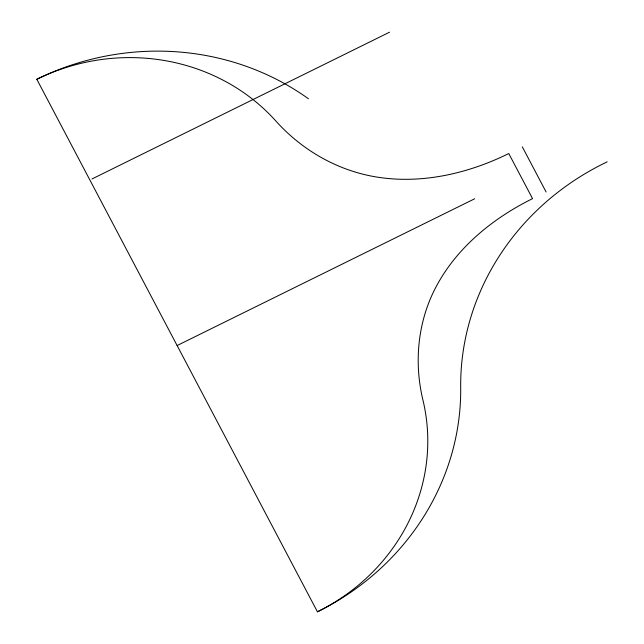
<?xml version="1.0" encoding="UTF-8"?>
<svg xmlns="http://www.w3.org/2000/svg" width="644" height="644" viewBox="0 0 644 644"><rect width="100%" height="100%" fill="white"/><g stroke="black" fill="none" stroke-linecap="round" stroke-linejoin="round"><path stroke-width="0.97" d="M91.987 178.968L389.54 32.2M177.124 345.546L474.668 198.779M607.187 161.829L604.209 163.294A257.157 241.5 -14.4 0 0 460.693 387.608A257.157 241.5 -14.4 0 1 317.436 611.8L36.813 79.293A257.157 241.5 -14.4 0 1 308.5 98.806M522.324 146.864L546.088 191.96M317.436 611.8A198.07 186.003 -14.4 0 0 423.011 400.383C414.173 364.069 417.368 324.729 433.919 291.048C454.318 249.534 491.662 218.847 532.548 198.642L508.776 153.546C467.254 174.001 419.638 184.812 373.552 176.496C335.814 169.67 301.151 149.328 275.68 120.814A198.07 186.003 -14.4 0 0 36.813 79.293"/></g></svg>
